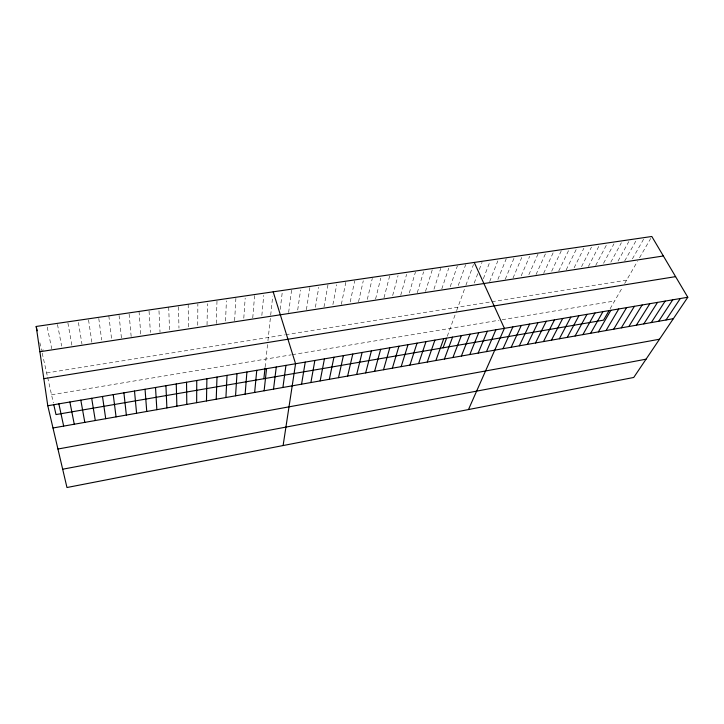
<?xml version="1.0" encoding="UTF-8"?>
<svg xmlns="http://www.w3.org/2000/svg" width="724" height="724" viewBox="0 0 724 724"><rect width="100%" height="100%" fill="white"/><g stroke="black" fill="none" stroke-linecap="round" stroke-linejoin="round"><path stroke-width="0.54" stroke-dasharray="3.62 2.71" d="M197.743 325.248L197.851 303.953M207.037 324.949L207.426 303.673M216.286 323.528L216.983 301.157M225.526 321.003L226.413 300.885M234.621 320.723L235.888 298.378M243.789 318.207L245.183 298.125M252.748 317.945L254.586 295.645M261.844 315.447L263.744 295.401M265.129 367.059L267.826 341.909M267.943 340.805L270.387 317.936M270.686 315.193L272.704 296.279M280.224 309.365L282.215 292.686M288.641 312.442L291.573 290.224M297.709 309.963L300.587 289.989M306.406 309.718L309.863 287.546M315.402 307.257L318.75 287.328M323.981 307.03L328.153 283.79M332.904 304.587L336.714 284.686M341.357 304.361L345.837 282.279M350.217 301.935L354.706 280.975M358.552 301.727L363.276 280.785M367.321 299.374L372.308 278.351M375.557 299.121L380.77 278.125M383.992 297.826L389.702 275.808M392.661 295.501L398.046 275.591M400.725 295.265L406.607 274.333M409.322 292.949L415.431 272.034M417.277 292.731L423.603 271.835M425.486 291.473L432.681 268.514M433.993 289.175L440.744 268.323M441.785 288.976L448.744 268.142M450.219 286.695L457.396 265.889M458.274 285.464L465.65 264.676M447.278 336.28L456.328 311.492M456.645 310.623L464.926 287.962M465.903 285.274L473.487 264.513M474.247 283.021L477.75 273.69M479.306 269.536L482.03 262.278M483.37 278.704L490.148 261.093M489.65 281.636L497.822 260.939M497.904 279.401L506.266 258.73M505.271 279.247L514.266 257.563M513.026 278.052L521.778 257.427M521.189 275.844L529.678 256.269M528.873 274.668L537.995 254.088M536.05 274.532L545.824 252.938M543.643 273.364L553.172 252.73M551.661 271.228L561.371 250.622M558.72 271.057L569.082 249.49M566.195 269.907L576.268 249.346M574.123 267.789L583.879 248.223M581.535 266.658L591.463 247.119M588.413 266.504L599.499 245.038M595.743 265.382L607.011 243.934M603.554 263.292L613.961 243.816M610.821 262.178L621.382 242.721M618.052 261.074L628.767 241.644M624.703 260.939L636.658 239.59M632.405 258.875L643.98 238.522M610.106 308.777L622.703 286.948M624.649 283.564L637.455 261.382M639.527 257.789L650.704 238.422M51.549 394.752L291.256 354.832M292.297 354.66L499.017 320.243M502.148 319.718L614.595 300.994M46.644 372.951L284.632 334.877M285.718 334.696L490.827 301.881M491.913 301.709L626.622 280.152M43.594 349.991L41.558 350.307L39.856 342.714M42.182 353.095L47.449 376.534M47.657 377.43L53.359 402.834M47.214 327.085L51.748 348.742M57.477 324.461L61.667 346.108M67.893 322.94L71.957 345.647M78.427 322.506L81.966 344.117M88.545 319.918L91.921 342.588M98.781 318.415L101.677 339.99M108.826 315.845L111.659 339.565M119.062 315.447L121.442 338.063M129.116 313.972L131.171 336.57M139.026 311.429L140.845 335.094M149.053 311.103L150.393 332.488M158.981 310.777L160.031 332.153M168.701 307.094L169.534 330.696M178.502 306.786L178.964 328.126M188.195 304.243L188.394 327.8"/><path stroke-width="1.09" d="M196.666 402.671L196.756 380.498M206.476 400.942L206.91 378.77M216.223 399.223L217.001 377.059M225.915 397.512L227.028 375.367M235.553 395.82L237.001 373.674M245.137 394.127L246.911 371.991M254.658 392.453L256.758 370.326M263.88 378.724L265.02 368.036M264.124 390.788L266.55 368.661M273.536 389.123L276.278 367.014M282.903 387.476L285.953 365.376M283.111 445.55L295.564 363.747L273.183 291.826M301.573 384.191L305.247 362.109M310.886 382.543L314.868 360.471M320.153 380.914L324.433 358.851M329.357 379.295L333.945 357.24M338.515 377.675L343.393 355.638M347.62 376.073L352.787 354.045M356.67 374.48L362.127 352.461M365.665 372.896L371.412 350.887M374.616 371.322L380.643 349.321M383.512 369.747L389.82 347.764M392.363 368.19L398.942 346.226M401.159 366.643L408.01 344.687M409.911 365.095L417.033 343.158M418.608 363.566L425.993 341.637M427.26 362.045L434.907 340.126M435.857 360.525L443.767 338.624M443.07 347.819L446.572 338.226M444.409 359.023L452.581 337.131M452.916 357.52L461.342 335.646M461.378 356.027L470.048 334.171M469.795 354.552L478.718 332.696M478.157 353.077L487.324 331.239M486.483 351.611L495.886 329.791M468.473 409.558L504.402 328.343L474.238 262.441M502.99 348.697L512.873 326.913M511.171 347.258L521.289 325.483M519.316 345.828L529.66 324.062M527.416 344.398L537.986 322.651M535.47 342.977L546.267 321.248M543.48 341.565L554.503 319.854M551.444 340.162L562.693 318.469M559.371 338.769L570.829 317.085M567.254 337.375L578.929 315.709M575.091 335.999L586.983 314.352M582.892 334.624L594.992 312.994M590.648 333.257L602.956 311.637M609.002 310.687L603.544 320.144L56.001 414.571L53.811 404.816M598.368 331.9L610.884 310.297M606.042 330.542L618.758 308.958M613.681 329.194L626.595 307.637M621.283 327.863L634.396 306.315M628.839 326.524L642.143 304.994M636.351 325.203L649.853 303.691M643.826 323.881L657.528 302.388M651.265 322.578L665.157 301.094M658.668 321.275L672.741 299.808M666.035 319.972L680.289 298.532M687.8 297.256L633.735 377.466L66.97 487.514L47.775 405.748L36.2 326.461L651.817 236.486L687.8 297.256L47.775 405.748M62.671 469.215L646.061 359.176M57.929 449.025L659.519 339.221M52.997 427.984L673.356 318.687M43.82 378.67L675.592 276.631M39.892 351.728L663.356 255.979M36.2 326.461L37.177 330.796M58.861 403.865L63.667 426.101M69.875 402.001L74.273 424.237M80.817 400.146L84.817 422.373M91.686 398.3L95.296 420.526M102.491 396.471L105.713 418.698M113.234 394.652L116.066 416.87M123.904 392.842L126.356 415.06M134.501 391.051L136.583 413.259M145.044 389.259L146.746 411.467M155.515 387.485L156.855 409.684M165.923 385.72L166.891 407.911M176.258 383.964L176.882 406.155M186.539 382.227L186.801 404.408"/></g></svg>
